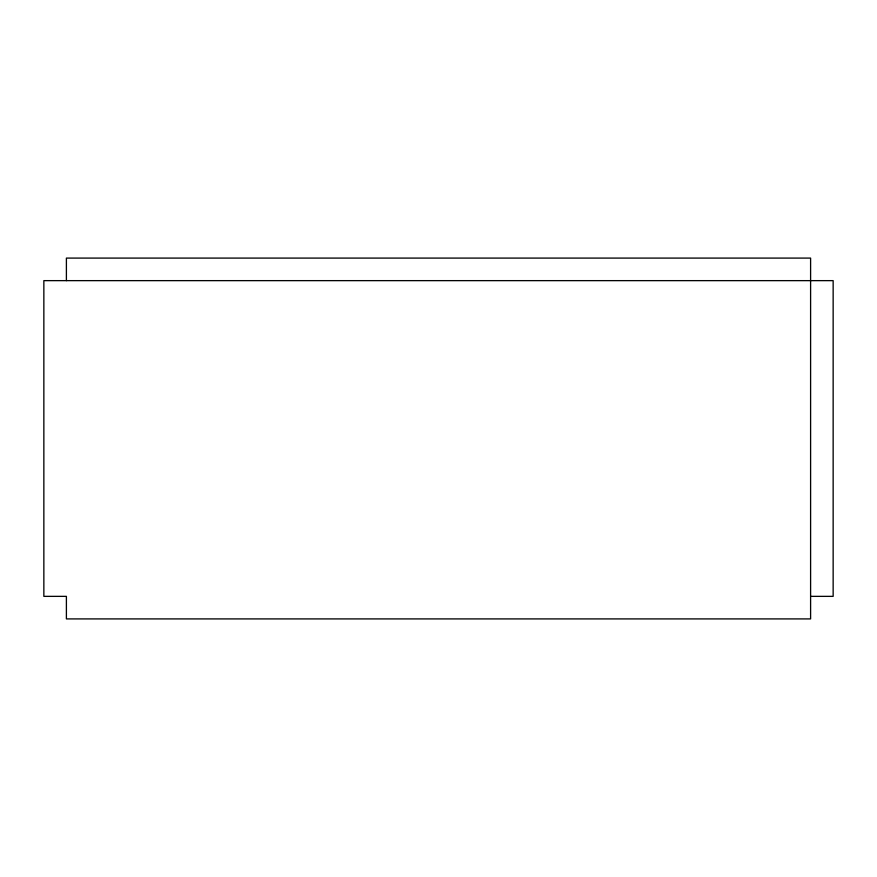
<?xml version="1.0" encoding="UTF-8"?>
<svg xmlns="http://www.w3.org/2000/svg" width="877" height="877" viewBox="0 0 877 877"><rect width="100%" height="100%" fill="white"/><g stroke="black" fill="none" stroke-linecap="round" stroke-linejoin="round"><path stroke-width="1.32" d="M810.6 596.36L833.15 596.36L833.15 280.64L43.85 280.64L43.85 596.36L66.4 596.36L66.4 618.91L810.6 618.91L810.6 258.09L66.4 258.09L66.4 280.64"/></g></svg>
